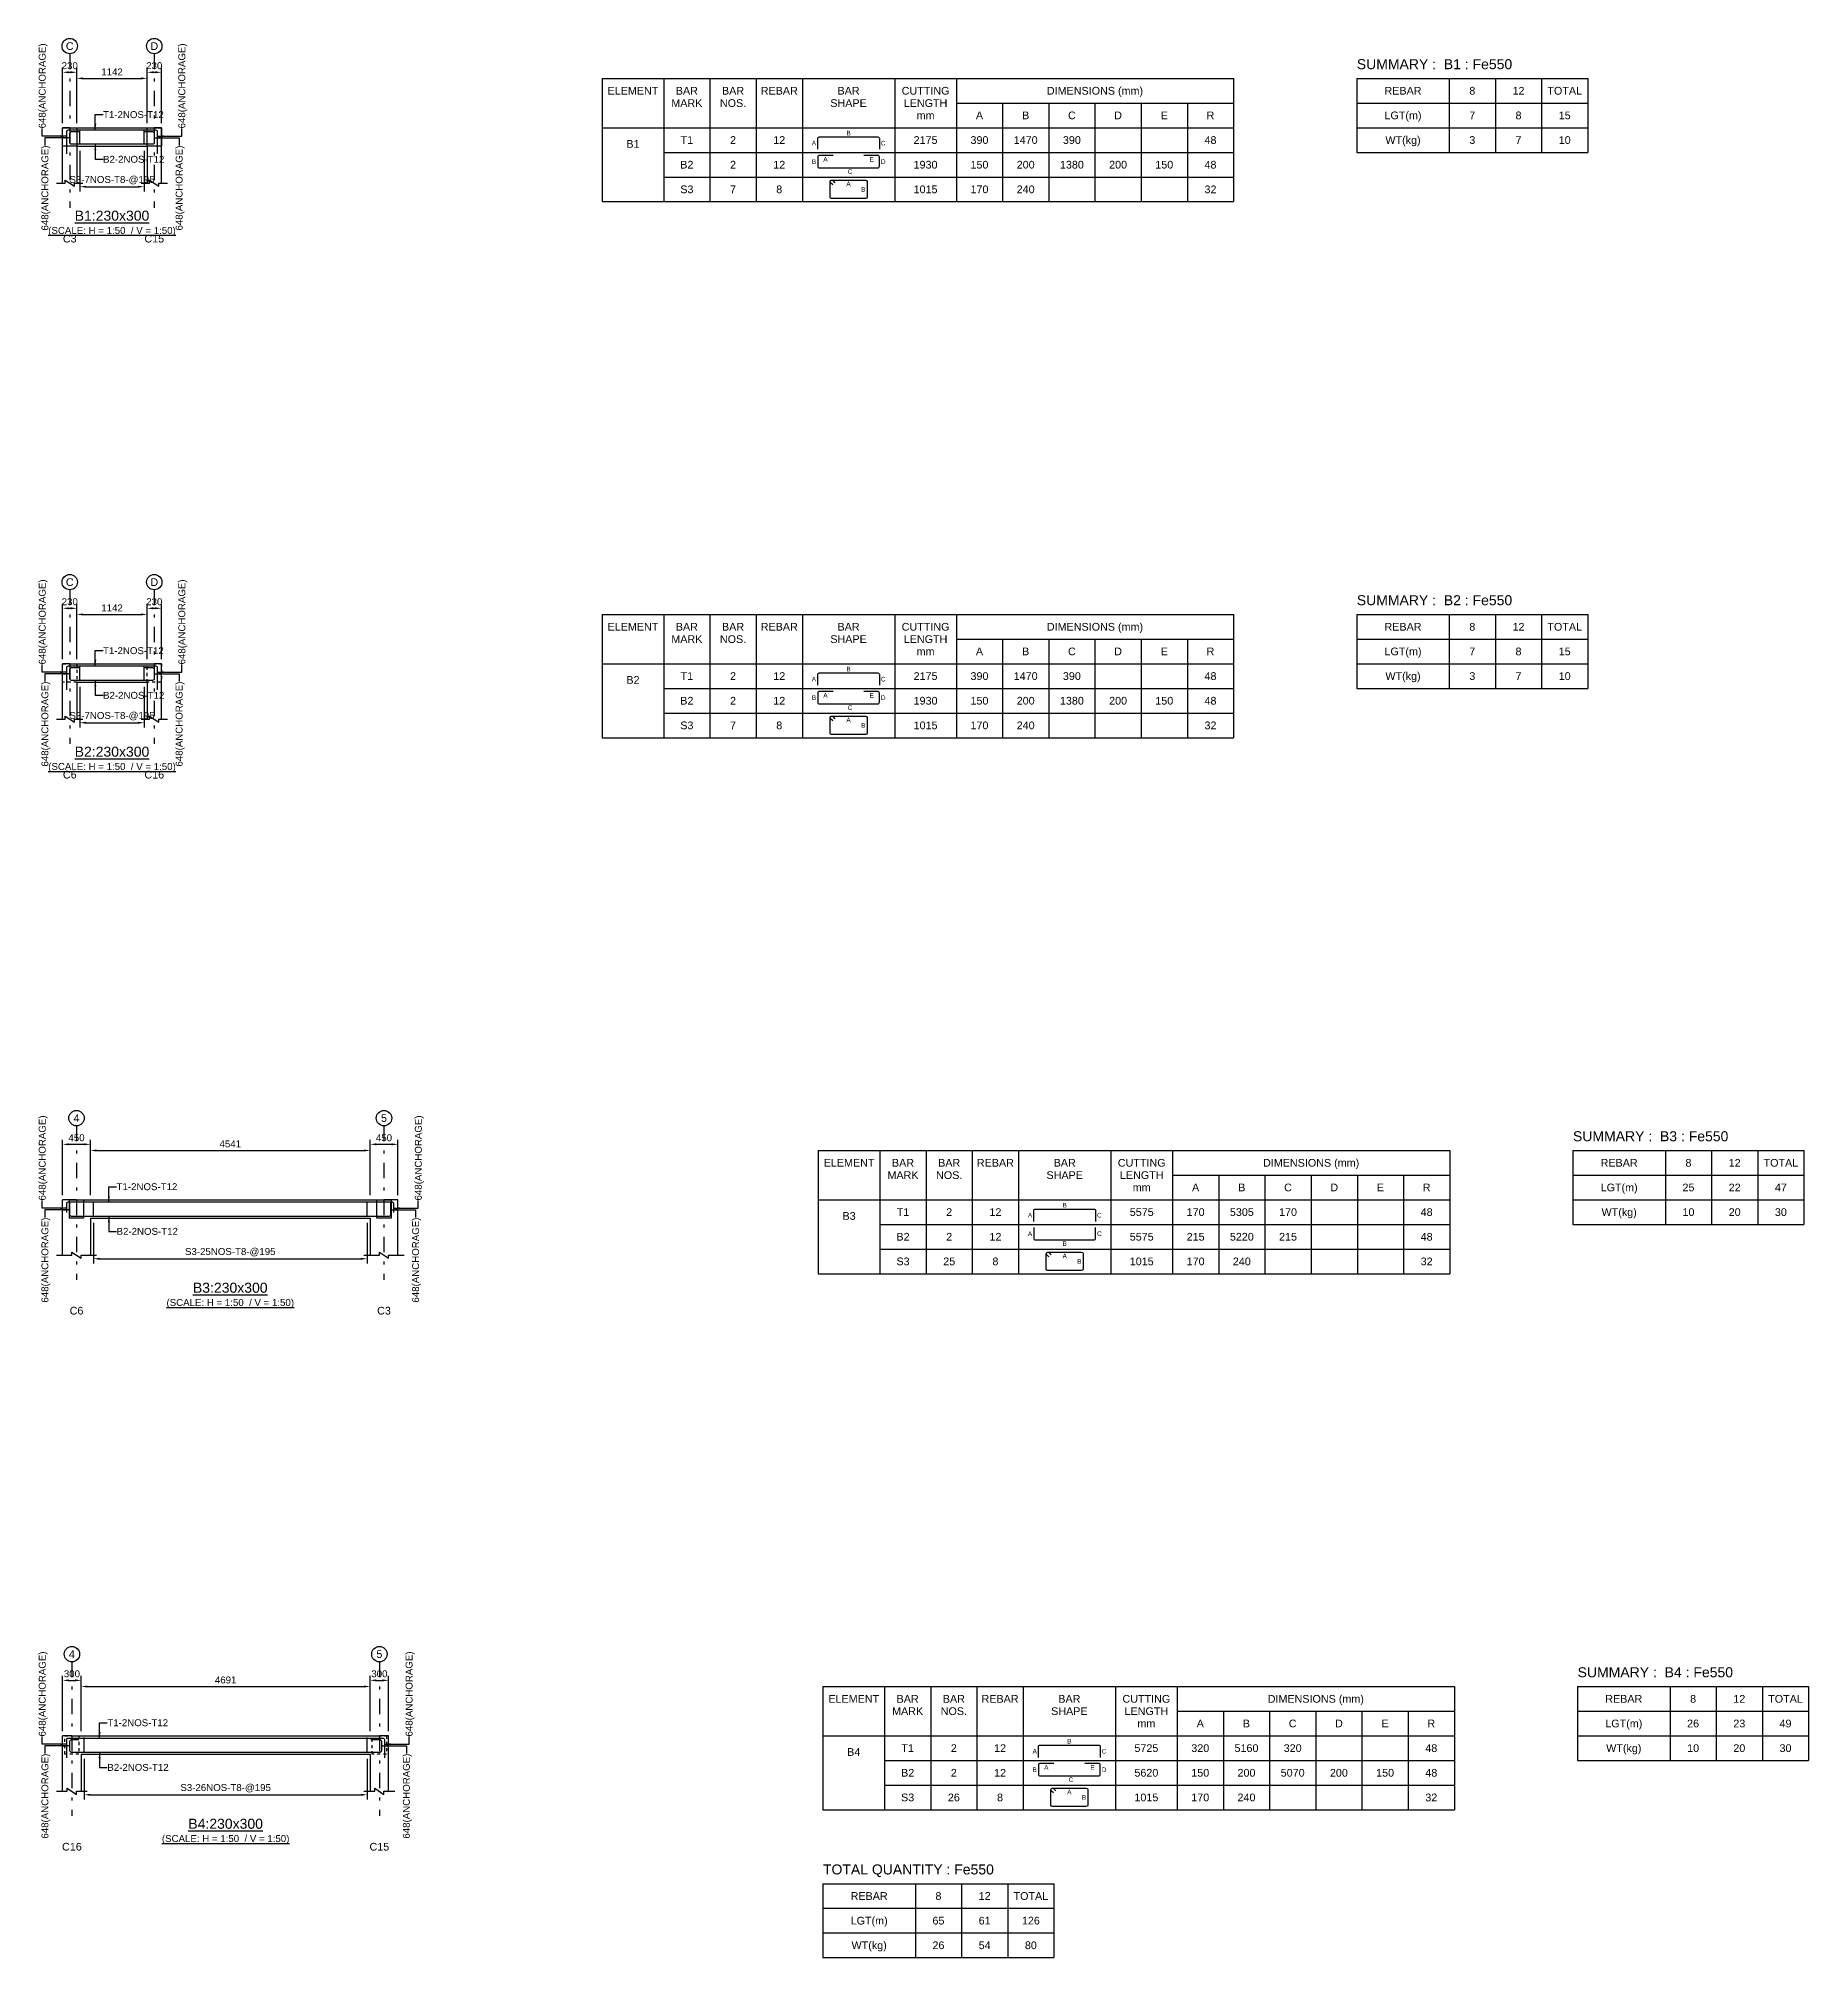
# Model space of a CAD drawing. Header units: inches. Extents: x -788 to 56683, y -60600 to 1700.
import ezdxf
from ezdxf.enums import TextEntityAlignment as Align

# ---------------------------------------------------------------- set-up
doc = ezdxf.new("R2010")
doc.units = ezdxf.units.IN
doc.header["$LTSCALE"] = 1000
doc.header["$MEASUREMENT"] = 0
doc.linetypes.add('SCCenter', pattern=[1.2, 0.5, -0.3, 0.1, -0.3])
doc.linetypes.add('SCHidden', pattern=[0.2, 0.1, -0.1])
for name, color, linetype in [('Concrete Line', 2, 'Continuous'), ('Cut Line', 31, 'Continuous'), ('Dimension', 31, 'Continuous'), ('Grid', 8, 'Continuous'), ('Labels', 4, 'Continuous'), ('Labels_Support', 4, 'Continuous'), ('Link', 225, 'Continuous'), ('Reinforcement', 4, 'Continuous'), ('Schedule Header', 4, 'Continuous'), ('Schedule Line', 60, 'Continuous'), ('Text', 31, 'Continuous')]:
    doc.layers.add(name, color=color, linetype=linetype)
doc.styles.add('SC-SansSerif', font='SansSerif')
doc.styles.get("Standard").update_dxf_attribs({"font": 'txt.shx'})
doc.dimstyles.new('SCBBSDimStyl', dxfattribs={"dimtxt": 225, "dimasz": 200, "dimexe": 150, "dimexo": 150, "dimgap": 100, "dimtad": 1, "dimtoh": 1, "dimdec": 0, "dimzin": 0, "dimdsep": 46, "dimtxsty": 'SC-SansSerif', "dimcen": 0.09, "dimclrd": 8, "dimclre": 8, "dimclrt": 31, "dimadec": 0, "dimazin": 0, "dimtfac": 1, "dimtdec": 0, "dimtix": 1, "dimtofl": 0, "dimtmove": 0, "dimatfit": 3, "dimfxl": 1, "dimtolj": 1, "dimtzin": 0, "dimarcsym": 0})
doc.dimstyles.get("Standard").update_dxf_attribs({"dimtxt": 0.18, "dimasz": 200, "dimexe": 0.18, "dimexo": 0.0625, "dimgap": 0.09, "dimtad": 0, "dimtih": 1, "dimtoh": 1, "dimdec": 4, "dimzin": 0, "dimdsep": 46, "dimtxsty": 'Standard', "dimcen": 0.09, "dimadec": 0, "dimazin": 0, "dimtfac": 1, "dimtdec": 4, "dimtofl": 0, "dimtmove": 0, "dimatfit": 3, "dimfxl": 1, "dimtolj": 1, "dimtzin": 0, "dimarcsym": 0})

# ---------------------------------------------------------------- blocks, each defined once
blk = doc.blocks.new('*D0')
at = {"color": 8, "linetype": 'ByBlock', "lineweight": -2}
for p, q in [((560, -1950), (560, -3265)), ((2644, -1950), (2644, -3265)), ((760, -3115), (2444, -3115))]:
    blk.add_line(p, q, dxfattribs=at)
at = {"color": 8}
for points in [[(560, -3115), (760, -3082), (760, -3148)], [(2644, -3115), (2444, -3148), (2444, -3082)]]:
    blk.add_solid(points, dxfattribs=at)
at = {"layer": 'DEFPOINTS', "color": 31}
for p in [(560, -1800), (2644, -1800), (560, -3115)]:
    blk.add_point(p, dxfattribs=at)
at = {"color": 31, "insert": (1602, -2902), "char_height": 225, "attachment_point": 5, "style": 'SC-SansSerif'}
blk.add_mtext('\\A1;S3-7NOS-T8-@195', dxfattribs=at)
blk = doc.blocks.new('*D1')
at = {"color": 8, "linetype": 'ByBlock', "lineweight": -2}
for p, q in [((460, -1050), (460, 550)), ((660, 400), (2544, 400)), ((2744, -1050), (2744, 550))]:
    blk.add_line(p, q, dxfattribs=at)
at = {"color": 8}
for points in [[(460, 400), (660, 433), (660, 367)], [(2744, 400), (2544, 367), (2544, 433)]]:
    blk.add_solid(points, dxfattribs=at)
at = {"layer": 'DEFPOINTS', "color": 31}
for p in [(460, 400), (460, -1200), (2744, -1200)]:
    blk.add_point(p, dxfattribs=at)
at = {"color": 31, "insert": (1602, 612), "char_height": 225, "attachment_point": 5, "style": 'SC-SansSerif'}
blk.add_mtext('\\A1;1142', dxfattribs=at)
blk = doc.blocks.new('*D2')
at = {"color": 8, "linetype": 'ByBlock', "lineweight": -2}
for p, q in [((0, -1050), (0, 750)), ((460, -1050), (460, 750)), ((200, 600), (260, 600))]:
    blk.add_line(p, q, dxfattribs=at)
at = {"color": 8}
for points in [[(0, 600), (200, 633), (200, 567)], [(460, 600), (260, 567), (260, 633)]]:
    blk.add_solid(points, dxfattribs=at)
at = {"layer": 'DEFPOINTS', "color": 31}
for p in [(0, 600), (0, -1200), (460, -1200)]:
    blk.add_point(p, dxfattribs=at)
at = {"color": 31, "insert": (230, 812), "char_height": 225, "attachment_point": 5, "style": 'SC-SansSerif'}
blk.add_mtext('\\A1;230', dxfattribs=at)
blk = doc.blocks.new('*D3')
at = {"color": 8, "linetype": 'ByBlock', "lineweight": -2}
for p, q in [((2744, -1050), (2744, 750)), ((3204, -1050), (3204, 750)), ((2944, 600), (3004, 600))]:
    blk.add_line(p, q, dxfattribs=at)
at = {"color": 8}
for points in [[(2744, 600), (2944, 633), (2944, 567)], [(3204, 600), (3004, 567), (3004, 633)]]:
    blk.add_solid(points, dxfattribs=at)
at = {"layer": 'DEFPOINTS', "color": 31}
for p in [(2744, 600), (2744, -1200), (3204, -1200)]:
    blk.add_point(p, dxfattribs=at)
at = {"color": 31, "insert": (2974, 812), "char_height": 225, "attachment_point": 5, "style": 'SC-SansSerif'}
blk.add_mtext('\\A1;230', dxfattribs=at)
blk = doc.blocks.new('*D4')
at = {"color": 8, "linetype": 'ByBlock', "lineweight": -2}
for p, q in [((560, -19350), (560, -20665)), ((2644, -19350), (2644, -20665)), ((760, -20515), (2444, -20515))]:
    blk.add_line(p, q, dxfattribs=at)
at = {"color": 8}
for points in [[(560, -20515), (760, -20482), (760, -20548)], [(2644, -20515), (2444, -20548), (2444, -20482)]]:
    blk.add_solid(points, dxfattribs=at)
at = {"layer": 'DEFPOINTS', "color": 31}
for p in [(560, -19200), (2644, -19200), (560, -20515)]:
    blk.add_point(p, dxfattribs=at)
at = {"color": 31, "insert": (1602, -20302), "char_height": 225, "attachment_point": 5, "style": 'SC-SansSerif'}
blk.add_mtext('\\A1;S3-7NOS-T8-@195', dxfattribs=at)
blk = doc.blocks.new('*D5')
at = {"color": 8, "linetype": 'ByBlock', "lineweight": -2}
for p, q in [((460, -18450), (460, -16850)), ((660, -17000), (2544, -17000)), ((2744, -18450), (2744, -16850))]:
    blk.add_line(p, q, dxfattribs=at)
at = {"color": 8}
for points in [[(460, -17000), (660, -16967), (660, -17033)], [(2744, -17000), (2544, -17033), (2544, -16967)]]:
    blk.add_solid(points, dxfattribs=at)
at = {"layer": 'DEFPOINTS', "color": 31}
for p in [(460, -17000), (460, -18600), (2744, -18600)]:
    blk.add_point(p, dxfattribs=at)
at = {"color": 31, "insert": (1602, -16788), "char_height": 225, "attachment_point": 5, "style": 'SC-SansSerif'}
blk.add_mtext('\\A1;1142', dxfattribs=at)
blk = doc.blocks.new('*D6')
at = {"color": 8, "linetype": 'ByBlock', "lineweight": -2}
for p, q in [((0, -18450), (0, -16650)), ((200, -16800), (260, -16800)), ((460, -18450), (460, -16650))]:
    blk.add_line(p, q, dxfattribs=at)
at = {"color": 8}
for points in [[(0, -16800), (200, -16767), (200, -16833)], [(460, -16800), (260, -16833), (260, -16767)]]:
    blk.add_solid(points, dxfattribs=at)
at = {"layer": 'DEFPOINTS', "color": 31}
for p in [(0, -16800), (0, -18600), (460, -18600)]:
    blk.add_point(p, dxfattribs=at)
at = {"color": 31, "insert": (230, -16588), "char_height": 225, "attachment_point": 5, "style": 'SC-SansSerif'}
blk.add_mtext('\\A1;230', dxfattribs=at)
blk = doc.blocks.new('*D7')
at = {"color": 8, "linetype": 'ByBlock', "lineweight": -2}
for p, q in [((2744, -18450), (2744, -16650)), ((2944, -16800), (3004, -16800)), ((3204, -18450), (3204, -16650))]:
    blk.add_line(p, q, dxfattribs=at)
at = {"color": 8}
for points in [[(2744, -16800), (2944, -16767), (2944, -16833)], [(3204, -16800), (3004, -16833), (3004, -16767)]]:
    blk.add_solid(points, dxfattribs=at)
at = {"layer": 'DEFPOINTS', "color": 31}
for p in [(2744, -16800), (2744, -18600), (3204, -18600)]:
    blk.add_point(p, dxfattribs=at)
at = {"color": 31, "insert": (2974, -16588), "char_height": 225, "attachment_point": 5, "style": 'SC-SansSerif'}
blk.add_mtext('\\A1;230', dxfattribs=at)
blk = doc.blocks.new('*D8')
at = {"color": 8, "linetype": 'ByBlock', "lineweight": -2}
for p, q in [((1000, -36750), (1000, -38065)), ((9882, -36750), (9882, -38065)), ((1200, -37915), (9682, -37915))]:
    blk.add_line(p, q, dxfattribs=at)
at = {"color": 8}
for points in [[(1000, -37915), (1200, -37882), (1200, -37948)], [(9882, -37915), (9682, -37948), (9682, -37882)]]:
    blk.add_solid(points, dxfattribs=at)
at = {"layer": 'DEFPOINTS', "color": 31}
for p in [(1000, -36600), (9882, -36600), (1000, -37915)]:
    blk.add_point(p, dxfattribs=at)
at = {"color": 31, "insert": (5441, -37702), "char_height": 225, "attachment_point": 5, "style": 'SC-SansSerif'}
blk.add_mtext('\\A1;S3-25NOS-T8-@195', dxfattribs=at)
blk = doc.blocks.new('*D9')
at = {"color": 8, "linetype": 'ByBlock', "lineweight": -2}
for p, q in [((900, -35850), (900, -34250)), ((9982, -35850), (9982, -34250)), ((1100, -34400), (9782, -34400))]:
    blk.add_line(p, q, dxfattribs=at)
at = {"color": 8}
for points in [[(900, -34400), (1100, -34367), (1100, -34433)], [(9982, -34400), (9782, -34433), (9782, -34367)]]:
    blk.add_solid(points, dxfattribs=at)
at = {"layer": 'DEFPOINTS', "color": 31}
for p in [(900, -34400), (900, -36000), (9982, -36000)]:
    blk.add_point(p, dxfattribs=at)
at = {"color": 31, "insert": (5441, -34188), "char_height": 225, "attachment_point": 5, "style": 'SC-SansSerif'}
blk.add_mtext('\\A1;4541', dxfattribs=at)
blk = doc.blocks.new('*D10')
at = {"color": 8, "linetype": 'ByBlock', "lineweight": -2}
for p, q in [((0, -35850), (0, -34050)), ((200, -34200), (700, -34200)), ((900, -35850), (900, -34050))]:
    blk.add_line(p, q, dxfattribs=at)
at = {"color": 8}
for points in [[(0, -34200), (200, -34167), (200, -34233)], [(900, -34200), (700, -34233), (700, -34167)]]:
    blk.add_solid(points, dxfattribs=at)
at = {"layer": 'DEFPOINTS', "color": 31}
for p in [(0, -34200), (0, -36000), (900, -36000)]:
    blk.add_point(p, dxfattribs=at)
at = {"color": 31, "insert": (450, -33988), "char_height": 225, "attachment_point": 5, "style": 'SC-SansSerif'}
blk.add_mtext('\\A1;450', dxfattribs=at)
blk = doc.blocks.new('*D11')
at = {"color": 8, "linetype": 'ByBlock', "lineweight": -2}
for p, q in [((9982, -35850), (9982, -34050)), ((10182, -34200), (10682, -34200)), ((10882, -35850), (10882, -34050))]:
    blk.add_line(p, q, dxfattribs=at)
at = {"color": 8}
for points in [[(9982, -34200), (10182, -34167), (10182, -34233)], [(10882, -34200), (10682, -34233), (10682, -34167)]]:
    blk.add_solid(points, dxfattribs=at)
at = {"layer": 'DEFPOINTS', "color": 31}
for p in [(9982, -34200), (9982, -36000), (10882, -36000)]:
    blk.add_point(p, dxfattribs=at)
at = {"color": 31, "insert": (10432, -33988), "char_height": 225, "attachment_point": 5, "style": 'SC-SansSerif'}
blk.add_mtext('\\A1;450', dxfattribs=at)
blk = doc.blocks.new('*D12')
at = {"color": 8, "linetype": 'ByBlock', "lineweight": -2}
for p, q in [((700, -54150), (700, -55465)), ((9882, -54150), (9882, -55465)), ((900, -55315), (9682, -55315))]:
    blk.add_line(p, q, dxfattribs=at)
at = {"color": 8}
for points in [[(700, -55315), (900, -55282), (900, -55348)], [(9882, -55315), (9682, -55348), (9682, -55282)]]:
    blk.add_solid(points, dxfattribs=at)
at = {"layer": 'DEFPOINTS', "color": 31}
for p in [(700, -54000), (9882, -54000), (700, -55315)]:
    blk.add_point(p, dxfattribs=at)
at = {"color": 31, "insert": (5291, -55102), "char_height": 225, "attachment_point": 5, "style": 'SC-SansSerif'}
blk.add_mtext('\\A1;S3-26NOS-T8-@195', dxfattribs=at)
blk = doc.blocks.new('*D13')
at = {"color": 8, "linetype": 'ByBlock', "lineweight": -2}
for p, q in [((600, -53250), (600, -51650)), ((9982, -53250), (9982, -51650)), ((800, -51800), (9782, -51800))]:
    blk.add_line(p, q, dxfattribs=at)
at = {"color": 8}
for points in [[(600, -51800), (800, -51767), (800, -51833)], [(9982, -51800), (9782, -51833), (9782, -51767)]]:
    blk.add_solid(points, dxfattribs=at)
at = {"layer": 'DEFPOINTS', "color": 31}
for p in [(600, -51800), (600, -53400), (9982, -53400)]:
    blk.add_point(p, dxfattribs=at)
at = {"color": 31, "insert": (5291, -51588), "char_height": 225, "attachment_point": 5, "style": 'SC-SansSerif'}
blk.add_mtext('\\A1;4691', dxfattribs=at)
blk = doc.blocks.new('*D14')
at = {"color": 8, "linetype": 'ByBlock', "lineweight": -2}
for p, q in [((0, -53250), (0, -51450)), ((200, -51600), (400, -51600)), ((600, -53250), (600, -51450))]:
    blk.add_line(p, q, dxfattribs=at)
at = {"color": 8}
for points in [[(0, -51600), (200, -51567), (200, -51633)], [(600, -51600), (400, -51633), (400, -51567)]]:
    blk.add_solid(points, dxfattribs=at)
at = {"layer": 'DEFPOINTS', "color": 31}
for p in [(0, -51600), (0, -53400), (600, -53400)]:
    blk.add_point(p, dxfattribs=at)
at = {"color": 31, "insert": (300, -51388), "char_height": 225, "attachment_point": 5, "style": 'SC-SansSerif'}
blk.add_mtext('\\A1;300', dxfattribs=at)
blk = doc.blocks.new('*D15')
at = {"color": 8, "linetype": 'ByBlock', "lineweight": -2}
for p, q in [((9982, -53250), (9982, -51450)), ((10182, -51600), (10382, -51600)), ((10582, -53250), (10582, -51450))]:
    blk.add_line(p, q, dxfattribs=at)
at = {"color": 8}
for points in [[(9982, -51600), (10182, -51567), (10182, -51633)], [(10582, -51600), (10382, -51633), (10382, -51567)]]:
    blk.add_solid(points, dxfattribs=at)
at = {"layer": 'DEFPOINTS', "color": 31}
for p in [(9982, -51600), (9982, -53400), (10582, -53400)]:
    blk.add_point(p, dxfattribs=at)
at = {"color": 31, "insert": (10282, -51388), "char_height": 225, "attachment_point": 5, "style": 'SC-SansSerif'}
blk.add_mtext('\\A1;300', dxfattribs=at)

msp = doc.modelspace()

# ---------------------------------------------------------------- linework, layer by layer
at = {"layer": 'Concrete Line'}
for p, q in [((0, -3000), (0, -1200)), ((230, -1200), (0, -1200)), ((3204, -1200), (2974, -1200)), ((3204, -3000), (3204, -1200)), ((460, -1800), (460, -3000)), ((2744, -1800), (2744, -3000)), ((0, -20400), (0, -18600)), ((230, -18600), (0, -18600)), ((3204, -18600), (2974, -18600)), ((3204, -20400), (3204, -18600)), ((460, -19200), (460, -20400)), ((2744, -19200), (2744, -20400)), ((0, -37800), (0, -36000)), ((450, -36000), (0, -36000)), ((10882, -36000), (10432, -36000)), ((10882, -37800), (10882, -36000)), ((900, -36600), (900, -37800)), ((9982, -36600), (9982, -37800)), ((0, -55200), (0, -53400)), ((300, -53400), (0, -53400)), ((10582, -53400), (10282, -53400)), ((10582, -55200), (10582, -53400)), ((600, -54000), (600, -55200)), ((9982, -54000), (9982, -55200))]:
    msp.add_line(p, q, dxfattribs=at)
for points in [[(0, -1200), (460, -1200), (460, -1200), (460, -1800), (460, -1800), (0, -1800), (0, -1800), (0, -1200)], [(2744, -1200), (3204, -1200), (3204, -1200), (3204, -1800), (3204, -1800), (2744, -1800), (2744, -1800), (2744, -1200)], [(220, -36000), (680, -36000), (680, -36000), (680, -36600), (680, -36600), (220, -36600), (220, -36600), (220, -36000)], [(10202, -36000), (10662, -36000), (10662, -36000), (10662, -36600), (10662, -36600), (10202, -36600), (10202, -36600), (10202, -36000)]]:
    msp.add_lwpolyline(points, close=True, dxfattribs=at)
for points in [[(230, -1200), (2974, -1200)], [(460, -1800), (2744, -1800)], [(230, -18600), (2974, -18600)], [(460, -19200), (2744, -19200)], [(450, -36000), (10432, -36000)], [(900, -36600), (9982, -36600)], [(300, -53400), (10282, -53400)], [(600, -54000), (9982, -54000)]]:
    msp.add_lwpolyline(points, dxfattribs=at)
at = {"layer": 'Concrete Line', "linetype": 'SCHidden'}
for points in [[(0, -18600), (460, -18600), (460, -18600), (460, -19200), (460, -19200), (0, -19200), (0, -19200), (0, -18600)], [(2744, -18600), (3204, -18600), (3204, -18600), (3204, -19200), (3204, -19200), (2744, -19200), (2744, -19200), (2744, -18600)], [(70, -53400), (530, -53400), (530, -53400), (530, -54000), (530, -54000), (70, -54000), (70, -54000), (70, -53400)], [(10052, -53400), (10512, -53400), (10512, -53400), (10512, -54000), (10512, -54000), (10052, -54000), (10052, -54000), (10052, -53400)]]:
    msp.add_lwpolyline(points, close=True, dxfattribs=at)
at = {"layer": 'Cut Line'}
for points in [[(-200, -3000), (80, -3000), (80, -2900), (380, -3100), (380, -3000), (660, -3000)], [(2544, -3000), (2824, -3000), (2824, -2900), (3124, -3100), (3124, -3000), (3404, -3000)], [(-200, -20400), (80, -20400), (80, -20300), (380, -20500), (380, -20400), (660, -20400)], [(2544, -20400), (2824, -20400), (2824, -20300), (3124, -20500), (3124, -20400), (3404, -20400)], [(-200, -37800), (300, -37800), (300, -37700), (600, -37900), (600, -37800), (1100, -37800)], [(9782, -37800), (10282, -37800), (10282, -37700), (10582, -37900), (10582, -37800), (11082, -37800)], [(-200, -55200), (150, -55200), (150, -55100), (450, -55300), (450, -55200), (800, -55200)], [(9782, -55200), (10132, -55200), (10132, -55100), (10432, -55300), (10432, -55200), (10782, -55200)]]:
    msp.add_lwpolyline(points, dxfattribs=at)
at = {"layer": 'Grid', "linetype": 'SCCenter'}
for p, q in [((230, 1200), (230, -3800)), ((2974, 1200), (2974, -3800)), ((230, -16200), (230, -21200)), ((2974, -16200), (2974, -21200)), ((450, -33600), (450, -38600)), ((10432, -33600), (10432, -38600)), ((300, -51000), (300, -56000)), ((10282, -51000), (10282, -56000))]:
    msp.add_line(p, q, dxfattribs=at)
at = {"layer": 'Grid'}
for centre in [(230, 1450), (2974, 1450), (230, -15950), (2974, -15950), (450, -33350), (10432, -33350), (300, -50750), (10282, -50750)]:
    msp.add_circle(centre, 250, dxfattribs=at)
at = {"layer": 'Link'}
for p, q in [((560, -1740), (560, -1260)), ((2644, -1740), (2644, -1260)), ((560, -19140), (560, -18660)), ((2644, -19140), (2644, -18660)), ((1000, -36540), (1000, -36060)), ((9882, -36540), (9882, -36060)), ((700, -53940), (700, -53460)), ((9882, -53940), (9882, -53460))]:
    msp.add_line(p, q, dxfattribs=at)
at = {"layer": 'Reinforcement'}
for points in [[(136, -2052), (136, -1322, -0.4142136), (186, -1272), (3018, -1272, -0.4142136), (3068, -1322), (3068, -2052)], [(524, -1336), (274, -1336, 0.4142136), (224, -1386), (224, -1678, 0.4142136), (274, -1728), (2930, -1728, 0.4142136), (2980, -1678), (2980, -1386, 0.4142136), (2930, -1336), (2630, -1336)], [(24514, -1900), (24514, -1550, -0.5), (24564, -1500), (26464, -1500, -0.5), (26514, -1550), (26514, -1900)], [(25014, -2100), (24564, -2100, 0.5), (24514, -2150), (24514, -2450, 0.5), (24564, -2500), (26464, -2500, 0.5), (26514, -2450), (26514, -2150, 0.5), (26464, -2100), (26014, -2100)], [(24999.4, -3056.1), (24928.6, -2985.4, -0.1989124), (24914, -2950, -0.4142046), (24964, -2900, -0.1989044), (24999.4, -2914.6), (25070.1, -2985.4)], [(136, -19452), (136, -18722, -0.4142136), (186, -18672), (3018, -18672, -0.4142136), (3068, -18722), (3068, -19452)], [(524, -18736), (274, -18736, 0.4142136), (224, -18786), (224, -19078, 0.4142136), (274, -19128), (2930, -19128, 0.4142136), (2980, -19078), (2980, -18786, 0.4142136), (2930, -18736), (2630, -18736)], [(24514, -19300), (24514, -18950, -0.5), (24564, -18900), (26464, -18900, -0.5), (26514, -18950), (26514, -19300)], [(25014, -19500), (24564, -19500, 0.5), (24514, -19550), (24514, -19850, 0.5), (24564, -19900), (26464, -19900, 0.5), (26514, -19850), (26514, -19550, 0.5), (26464, -19500), (26014, -19500)], [(24999.4, -20456.1), (24928.6, -20385.4, -0.1989124), (24914, -20350, -0.4142046), (24964, -20300, -0.1989044), (24999.4, -20314.6), (25070.1, -20385.4)], [(136, -36412), (136, -36122, -0.4142136), (186, -36072), (10695.5, -36072, -0.4142133), (10745.5, -36122), (10745.5, -36412)], [(224, -36100), (224, -36478, 0.4142136), (274, -36528), (10607.5, -36528, 0.4142133), (10657.5, -36478), (10657.5, -36100)], [(31531.5, -36700), (31531.5, -36350, -0.5), (31581.5, -36300), (33481.5, -36300, -0.5), (33531.5, -36350), (33531.5, -36700)], [(31531.5, -36900), (31531.5, -37250, 0.5), (31581.5, -37300), (33481.5, -37300, 0.5), (33531.5, -37250), (33531.5, -36900)], [(32016.9, -37856.1), (31946.1, -37785.4, -0.1989124), (31931.5, -37750, -0.4142046), (31981.5, -37700, -0.1989044), (32016.9, -37714.6), (32087.6, -37785.4)], [(136, -54112), (136, -53522, -0.4142136), (186, -53472), (10396.5, -53472, -0.4142136), (10446.5, -53522), (10446.5, -54112)], [(524, -53536), (274, -53536, 0.4142136), (224, -53586), (224, -53878, 0.4142136), (274, -53928), (10308.5, -53928, 0.4142136), (10358.5, -53878), (10358.5, -53586, 0.4142136), (10308.5, -53536), (10008.5, -53536)], [(31682.5, -54100), (31682.5, -53750, -0.5), (31732.5, -53700), (33632.5, -53700, -0.5), (33682.5, -53750), (33682.5, -54100)], [(32182.5, -54300), (31732.5, -54300, 0.5), (31682.5, -54350), (31682.5, -54650, 0.5), (31732.5, -54700), (33632.5, -54700, 0.5), (33682.5, -54650), (33682.5, -54350, 0.5), (33632.5, -54300), (33182.5, -54300)], [(32167.9, -55256.1), (32097.1, -55185.4, -0.1989124), (32082.5, -55150, -0.4142046), (32132.5, -55100, -0.1989044), (32167.9, -55114.6), (32238.6, -55185.4)]]:
    msp.add_lwpolyline(points, format="xyb", dxfattribs=at)
for points in [[(24914, -2950, -0.4142046), (24964, -2900), (26064, -2900, -0.4142046), (26114, -2950), (26114, -3450, -0.4142046), (26064, -3500), (24964, -3500, -0.4142046), (24914, -3450)], [(24914, -20350, -0.4142046), (24964, -20300), (26064, -20300, -0.4142046), (26114, -20350), (26114, -20850, -0.4142046), (26064, -20900), (24964, -20900, -0.4142046), (24914, -20850)], [(31931.5, -37750, -0.4142046), (31981.5, -37700), (33081.5, -37700, -0.4142046), (33131.5, -37750), (33131.5, -38250, -0.4142046), (33081.5, -38300), (31981.5, -38300, -0.4142046), (31931.5, -38250)], [(32082.5, -55150, -0.4142046), (32132.5, -55100), (33232.5, -55100, -0.4142046), (33282.5, -55150), (33282.5, -55650, -0.4142046), (33232.5, -55700), (32132.5, -55700, -0.4142046), (32082.5, -55650)]]:
    msp.add_lwpolyline(points, format="xyb", close=True, dxfattribs=at)
at = {"layer": 'Schedule Line'}
for p, q in [((17514, 400), (38014, 400)), ((17514, 400), (17514, -3600)), ((19514, 400), (19514, -3600)), ((21014, 400), (21014, -3600)), ((22514, 400), (22514, -3600)), ((24014, 400), (24014, -3600)), ((27014, 400), (27014, -3600)), ((29014, 400), (29014, -3600)), ((38014, 400), (38014, -3600)), ((42014, 400), (49514, 400)), ((42014, 400), (42014, -2000)), ((45014, 400), (45014, -2000)), ((46514, 400), (46514, -2000)), ((48014, 400), (48014, -2000)), ((49514, 400), (49514, -2000)), ((29014, -400), (38014, -400)), ((30514, -400), (30514, -3600)), ((32014, -400), (32014, -3600)), ((33514, -400), (33514, -3600)), ((35014, -400), (35014, -3600)), ((36514, -400), (36514, -3600)), ((42014, -400), (49514, -400)), ((17514, -1200), (38014, -1200)), ((42014, -1200), (49514, -1200)), ((19514, -2000), (38014, -2000)), ((42014, -2000), (49514, -2000)), ((19514, -2800), (38014, -2800)), ((17514, -3600), (38014, -3600)), ((19514, -3600), (38014, -3600)), ((17514, -17000), (38014, -17000)), ((17514, -17000), (17514, -21000)), ((19514, -17000), (19514, -21000)), ((21014, -17000), (21014, -21000)), ((22514, -17000), (22514, -21000)), ((24014, -17000), (24014, -21000)), ((27014, -17000), (27014, -21000)), ((29014, -17000), (29014, -21000)), ((38014, -17000), (38014, -21000)), ((42014, -17000), (49514, -17000)), ((42014, -17000), (42014, -19400)), ((45014, -17000), (45014, -19400)), ((46514, -17000), (46514, -19400)), ((48014, -17000), (48014, -19400)), ((49514, -17000), (49514, -19400)), ((29014, -17800), (38014, -17800)), ((30514, -17800), (30514, -21000)), ((32014, -17800), (32014, -21000)), ((33514, -17800), (33514, -21000)), ((35014, -17800), (35014, -21000)), ((36514, -17800), (36514, -21000)), ((42014, -17800), (49514, -17800)), ((17514, -18600), (38014, -18600)), ((42014, -18600), (49514, -18600)), ((19514, -19400), (38014, -19400)), ((42014, -19400), (49514, -19400)), ((19514, -20200), (38014, -20200)), ((17514, -21000), (38014, -21000)), ((19514, -21000), (38014, -21000)), ((24531.5, -34400), (45031.5, -34400)), ((24531.5, -34400), (24531.5, -38400)), ((26531.5, -34400), (26531.5, -38400)), ((28031.5, -34400), (28031.5, -38400)), ((29531.5, -34400), (29531.5, -38400)), ((31031.5, -34400), (31031.5, -38400)), ((34031.5, -34400), (34031.5, -38400)), ((36031.5, -34400), (36031.5, -38400)), ((45031.5, -34400), (45031.5, -38400)), ((49031.5, -34400), (56531.5, -34400)), ((49031.5, -34400), (49031.5, -36800)), ((52031.5, -34400), (52031.5, -36800)), ((53531.5, -34400), (53531.5, -36800)), ((55031.5, -34400), (55031.5, -36800)), ((56531.5, -34400), (56531.5, -36800)), ((36031.5, -35200), (45031.5, -35200)), ((37531.5, -35200), (37531.5, -38400)), ((39031.5, -35200), (39031.5, -38400)), ((40531.5, -35200), (40531.5, -38400)), ((42031.5, -35200), (42031.5, -38400)), ((43531.5, -35200), (43531.5, -38400)), ((49031.5, -35200), (56531.5, -35200)), ((24531.5, -36000), (45031.5, -36000)), ((49031.5, -36000), (56531.5, -36000)), ((26531.5, -36800), (45031.5, -36800)), ((49031.5, -36800), (56531.5, -36800)), ((26531.5, -37600), (45031.5, -37600)), ((24531.5, -38400), (45031.5, -38400)), ((26531.5, -38400), (45031.5, -38400)), ((24682.5, -51800), (45182.5, -51800)), ((24682.5, -51800), (24682.5, -55800)), ((26682.5, -51800), (26682.5, -55800)), ((28182.5, -51800), (28182.5, -55800)), ((29682.5, -51800), (29682.5, -55800)), ((31182.5, -51800), (31182.5, -55800)), ((34182.5, -51800), (34182.5, -55800)), ((36182.5, -51800), (36182.5, -55800)), ((45182.5, -51800), (45182.5, -55800)), ((49182.5, -51800), (56682.5, -51800)), ((49182.5, -51800), (49182.5, -54200)), ((52182.5, -51800), (52182.5, -54200)), ((53682.5, -51800), (53682.5, -54200)), ((55182.5, -51800), (55182.5, -54200)), ((56682.5, -51800), (56682.5, -54200)), ((36182.5, -52600), (45182.5, -52600)), ((37682.5, -52600), (37682.5, -55800)), ((39182.5, -52600), (39182.5, -55800)), ((40682.5, -52600), (40682.5, -55800)), ((42182.5, -52600), (42182.5, -55800)), ((43682.5, -52600), (43682.5, -55800)), ((49182.5, -52600), (56682.5, -52600)), ((24682.5, -53400), (45182.5, -53400)), ((49182.5, -53400), (56682.5, -53400)), ((26682.5, -54200), (45182.5, -54200)), ((49182.5, -54200), (56682.5, -54200)), ((26682.5, -55000), (45182.5, -55000)), ((24682.5, -55800), (45182.5, -55800)), ((26682.5, -55800), (45182.5, -55800)), ((24682.5, -58200), (32182.5, -58200)), ((24682.5, -58200), (24682.5, -60600)), ((27682.5, -58200), (27682.5, -60600)), ((29182.5, -58200), (29182.5, -60600)), ((30682.5, -58200), (30682.5, -60600)), ((32182.5, -58200), (32182.5, -60600)), ((24682.5, -59000), (32182.5, -59000)), ((24682.5, -59800), (32182.5, -59800)), ((24682.5, -60600), (32182.5, -60600))]:
    msp.add_line(p, q, dxfattribs=at)

# ---------------------------------------------------------------- texts
at = {"layer": 'Dimension', "style": 'SC-SansSerif'}
for s, p in [('A', (24389, -1700)), ('B', (25514, -1375)), ('C', (26639, -1700)), ('B', (24389, -2300)), ('A', (24764, -2225)), ('E', (26264, -2225)), ('D', (26639, -2300)), ('A', (25514, -3025)), ('C', (25564, -2625)), ('B', (25989, -3200)), ('A', (24389, -19100)), ('B', (25514, -18775)), ('C', (26639, -19100)), ('B', (24389, -19700)), ('A', (24764, -19625)), ('E', (26264, -19625)), ('D', (26639, -19700)), ('A', (25514, -20425)), ('C', (25564, -20025)), ('B', (25989, -20600)), ('B', (32531.5, -36175)), ('A', (31406.5, -36500)), ('C', (33656.5, -36500)), ('A', (31406.5, -37100)), ('B', (32531.5, -37425)), ('C', (33656.5, -37100)), ('A', (32531.5, -37825)), ('B', (33006.5, -38000)), ('B', (32682.5, -53575)), ('A', (31557.5, -53900)), ('C', (33807.5, -53900)), ('B', (31557.5, -54500)), ('A', (31932.5, -54425)), ('C', (32732.5, -54825)), ('E', (33432.5, -54425)), ('D', (33807.5, -54500)), ('A', (32682.5, -55225)), ('B', (33157.5, -55400))]:
    msp.add_text(s, height=150, dxfattribs=at).set_placement(p, align=Align.MIDDLE_CENTER)
at = {"layer": 'Grid', "style": 'SC-SansSerif'}
for s, p in [('C', (230, 1450)), ('D', (2974, 1450)), ('C', (230, -15950)), ('D', (2974, -15950)), ('4', (450, -33350)), ('5', (10432, -33350)), ('4', (300, -50750)), ('5', (10282, -50750))]:
    msp.add_text(s, height=250, dxfattribs=at).set_placement(p, align=Align.MIDDLE)
at = {"layer": 'Labels', "style": 'SC-SansSerif'}
for s, p in [('%%uB1:230x300', (1602, -4315)), ('%%uB2:230x300', (1602, -21715)), ('%%uB3:230x300', (5441, -39115)), ('%%uB4:230x300', (5291, -56515))]:
    msp.add_text(s, height=325, dxfattribs=at).set_placement(p, align=Align.BOTTOM_CENTER)
at = {"layer": 'Labels_Support', "style": 'SC-SansSerif'}
for s, p in [('C3', (230, -5000)), ('C15', (2974, -5000)), ('C6', (230, -22400)), ('C16', (2974, -22400)), ('C6', (450, -39800)), ('C3', (10432, -39800)), ('C16', (300, -57200)), ('C15', (10282, -57200))]:
    msp.add_text(s, height=250, dxfattribs=at).set_placement(p, align=Align.BOTTOM_CENTER)
at = {"layer": 'Schedule Header', "style": 'SC-SansSerif'}
for s, p in [('SUMMARY :  B1 : Fe550', (42014, 700)), ('SUMMARY :  B2 : Fe550', (42014, -16700)), ('SUMMARY :  B3 : Fe550', (49031.5, -34100)), ('SUMMARY :  B4 : Fe550', (49182.5, -51500)), ('TOTAL QUANTITY : Fe550', (24682.5, -57900))]:
    msp.add_text(s, height=325, dxfattribs=at).set_placement(p)
for s, p in [('ELEMENT', (18514, 0)), ('BAR', (20264, 0)), ('BAR', (21764, 0)), ('REBAR', (23264, 0)), ('BAR', (25514, 0)), ('CUTTING', (28014, 0)), ('DIMENSIONS (mm)', (33514, 0)), ('REBAR', (43514, 0)), ('8', (45764, 0)), ('12', (47264, 0)), ('TOTAL', (48764, 0)), ('MARK', (20264, -400)), ('NOS.', (21764, -400)), ('SHAPE', (25514, -400)), ('LENGTH', (28014, -400)), ('mm', (28014, -800)), ('A', (29764, -800)), ('B', (31264, -800)), ('C', (32764, -800)), ('D', (34264, -800)), ('E', (35764, -800)), ('R', (37264, -800)), ('LGT(m)', (43514, -800)), ('WT(kg)', (43514, -1600)), ('ELEMENT', (18514, -17400)), ('BAR', (20264, -17400)), ('BAR', (21764, -17400)), ('REBAR', (23264, -17400)), ('BAR', (25514, -17400)), ('CUTTING', (28014, -17400)), ('DIMENSIONS (mm)', (33514, -17400)), ('REBAR', (43514, -17400)), ('8', (45764, -17400)), ('12', (47264, -17400)), ('TOTAL', (48764, -17400)), ('MARK', (20264, -17800)), ('NOS.', (21764, -17800)), ('SHAPE', (25514, -17800)), ('LENGTH', (28014, -17800)), ('LGT(m)', (43514, -18200)), ('mm', (28014, -18200)), ('A', (29764, -18200)), ('B', (31264, -18200)), ('C', (32764, -18200)), ('D', (34264, -18200)), ('E', (35764, -18200)), ('R', (37264, -18200)), ('WT(kg)', (43514, -19000)), ('ELEMENT', (25531.5, -34800)), ('BAR', (27281.5, -34800)), ('BAR', (28781.5, -34800)), ('REBAR', (30281.5, -34800)), ('BAR', (32531.5, -34800)), ('CUTTING', (35031.5, -34800)), ('DIMENSIONS (mm)', (40531.5, -34800)), ('REBAR', (50531.5, -34800)), ('8', (52781.5, -34800)), ('12', (54281.5, -34800)), ('TOTAL', (55781.5, -34800)), ('MARK', (27281.5, -35200)), ('NOS.', (28781.5, -35200)), ('SHAPE', (32531.5, -35200)), ('LENGTH', (35031.5, -35200)), ('A', (36781.5, -35600)), ('B', (38281.5, -35600)), ('C', (39781.5, -35600)), ('D', (41281.5, -35600)), ('E', (42781.5, -35600)), ('R', (44281.5, -35600)), ('LGT(m)', (50531.5, -35600)), ('mm', (35031.5, -35600)), ('WT(kg)', (50531.5, -36400)), ('ELEMENT', (25682.5, -52200)), ('BAR', (27432.5, -52200)), ('BAR', (28932.5, -52200)), ('REBAR', (30432.5, -52200)), ('BAR', (32682.5, -52200)), ('CUTTING', (35182.5, -52200)), ('DIMENSIONS (mm)', (40682.5, -52200)), ('REBAR', (50682.5, -52200)), ('8', (52932.5, -52200)), ('12', (54432.5, -52200)), ('TOTAL', (55932.5, -52200)), ('MARK', (27432.5, -52600)), ('NOS.', (28932.5, -52600)), ('SHAPE', (32682.5, -52600)), ('LENGTH', (35182.5, -52600)), ('mm', (35182.5, -53000)), ('A', (36932.5, -53000)), ('B', (38432.5, -53000)), ('C', (39932.5, -53000)), ('D', (41432.5, -53000)), ('E', (42932.5, -53000)), ('R', (44432.5, -53000)), ('LGT(m)', (50682.5, -53000)), ('WT(kg)', (50682.5, -53800)), ('REBAR', (26182.5, -58600)), ('8', (28432.5, -58600)), ('12', (29932.5, -58600)), ('TOTAL', (31432.5, -58600)), ('LGT(m)', (26182.5, -59400)), ('WT(kg)', (26182.5, -60200))]:
    msp.add_text(s, height=250, dxfattribs=at).set_placement(p, align=Align.MIDDLE_CENTER)
at = {"layer": 'Text', "style": 'SC-SansSerif'}
for p in [(-664, -1222), (3868, -1222), (-664, -18622), (3868, -18622), (-664, -36022), (11546, -36022), (-664, -53422), (11246, -53422)]:
    msp.add_text('648(ANCHORAGE)', height=225, rotation=90, dxfattribs=at).set_placement(p, align=Align.MIDDLE_LEFT)
for s, p in [('T1-2NOS-T12', (1310, -775)), ('B2-2NOS-T12', (1310, -2225)), ('T1-2NOS-T12', (1310, -18175)), ('B2-2NOS-T12', (1310, -19625)), ('T1-2NOS-T12', (1750, -35575)), ('B2-2NOS-T12', (1750, -37025)), ('T1-2NOS-T12', (1450, -52975)), ('B2-2NOS-T12', (1450, -54425))]:
    msp.add_text(s, height=225, dxfattribs=at).set_placement(p, align=Align.MIDDLE_LEFT)
for s, p in [('7', (45764, -800)), ('8', (47264, -800)), ('15', (48764, -800)), ('T1', (20264, -1600)), ('2', (21764, -1600)), ('12', (23264, -1600)), ('2175', (28014, -1600)), ('390', (29764, -1600)), ('1470', (31264, -1600)), ('390', (32764, -1600)), ('48', (37264, -1600)), ('3', (45764, -1600)), ('7', (47264, -1600)), ('10', (48764, -1600)), ('B2', (20264, -2400)), ('2', (21764, -2400)), ('12', (23264, -2400)), ('1930', (28014, -2400)), ('150', (29764, -2400)), ('200', (31264, -2400)), ('1380', (32764, -2400)), ('200', (34264, -2400)), ('150', (35764, -2400)), ('48', (37264, -2400)), ('S3', (20264, -3200)), ('7', (21764, -3200)), ('8', (23264, -3200)), ('1015', (28014, -3200)), ('170', (29764, -3200)), ('240', (31264, -3200)), ('32', (37264, -3200)), ('7', (45764, -18200)), ('8', (47264, -18200)), ('15', (48764, -18200)), ('T1', (20264, -19000)), ('2', (21764, -19000)), ('12', (23264, -19000)), ('2175', (28014, -19000)), ('390', (29764, -19000)), ('1470', (31264, -19000)), ('390', (32764, -19000)), ('48', (37264, -19000)), ('3', (45764, -19000)), ('7', (47264, -19000)), ('10', (48764, -19000)), ('B2', (20264, -19800)), ('2', (21764, -19800)), ('12', (23264, -19800)), ('1930', (28014, -19800)), ('150', (29764, -19800)), ('200', (31264, -19800)), ('1380', (32764, -19800)), ('200', (34264, -19800)), ('150', (35764, -19800)), ('48', (37264, -19800)), ('S3', (20264, -20600)), ('7', (21764, -20600)), ('8', (23264, -20600)), ('1015', (28014, -20600)), ('170', (29764, -20600)), ('240', (31264, -20600)), ('32', (37264, -20600)), ('25', (52781.5, -35600)), ('22', (54281.5, -35600)), ('47', (55781.5, -35600)), ('T1', (27281.5, -36400)), ('2', (28781.5, -36400)), ('12', (30281.5, -36400)), ('5575', (35031.5, -36400)), ('170', (36781.5, -36400)), ('5305', (38281.5, -36400)), ('170', (39781.5, -36400)), ('48', (44281.5, -36400)), ('10', (52781.5, -36400)), ('20', (54281.5, -36400)), ('30', (55781.5, -36400)), ('B2', (27281.5, -37200)), ('2', (28781.5, -37200)), ('12', (30281.5, -37200)), ('5575', (35031.5, -37200)), ('215', (36781.5, -37200)), ('5220', (38281.5, -37200)), ('215', (39781.5, -37200)), ('48', (44281.5, -37200)), ('S3', (27281.5, -38000)), ('25', (28781.5, -38000)), ('8', (30281.5, -38000)), ('1015', (35031.5, -38000)), ('170', (36781.5, -38000)), ('240', (38281.5, -38000)), ('32', (44281.5, -38000)), ('26', (52932.5, -53000)), ('23', (54432.5, -53000)), ('49', (55932.5, -53000)), ('T1', (27432.5, -53800)), ('2', (28932.5, -53800)), ('12', (30432.5, -53800)), ('5725', (35182.5, -53800)), ('320', (36932.5, -53800)), ('5160', (38432.5, -53800)), ('320', (39932.5, -53800)), ('48', (44432.5, -53800)), ('10', (52932.5, -53800)), ('20', (54432.5, -53800)), ('30', (55932.5, -53800)), ('B2', (27432.5, -54600)), ('2', (28932.5, -54600)), ('12', (30432.5, -54600)), ('5620', (35182.5, -54600)), ('150', (36932.5, -54600)), ('200', (38432.5, -54600)), ('5070', (39932.5, -54600)), ('200', (41432.5, -54600)), ('150', (42932.5, -54600)), ('48', (44432.5, -54600)), ('S3', (27432.5, -55400)), ('26', (28932.5, -55400)), ('8', (30432.5, -55400)), ('1015', (35182.5, -55400)), ('170', (36932.5, -55400)), ('240', (38432.5, -55400)), ('32', (44432.5, -55400)), ('65', (28432.5, -59400)), ('61', (29932.5, -59400)), ('126', (31432.5, -59400)), ('26', (28432.5, -60200)), ('54', (29932.5, -60200)), ('80', (31432.5, -60200))]:
    msp.add_text(s, height=250, dxfattribs=at).set_placement(p, align=Align.MIDDLE_CENTER)
for p in [(-576, -1778), (3780, -1778), (-576, -19178), (3780, -19178), (-576, -36578), (11458, -36578), (-576, -53978), (11158, -53978)]:
    msp.add_text('648(ANCHORAGE)', height=225, rotation=90, dxfattribs=at).set_placement(p, align=Align.MIDDLE_RIGHT)
for p in [(1602, -4715), (1602, -22115), (5441, -39515), (5291, -56915)]:
    msp.add_text('%%u(SCALE: H = 1:50  / V = 1:50)', height=225, dxfattribs=at).set_placement(p, align=Align.BOTTOM_CENTER)
at = {"layer": 'Text', "char_height": 250, "attachment_point": 2, "style": 'SC-SansSerif'}
for s, insert in [('B1', (18514, -1600)), ('B2', (18514, -19000)), ('B3', (25531.5, -36400)), ('B4', (25682.5, -53800))]:
    msp.add_mtext(s, dxfattribs=dict(at, insert=insert))

# ---------------------------------------------------------------- dimensions: what is measured, and where the dimension line sits
at = {"layer": 'Dimension'}
for base, p1, p2, text, picture, middle in [((460, 600), (0, -1200), (460, -1200), '230', '*D2', (230, 600)), ((2744, 400), (460, -1200), (2744, -1200), '1142', '*D1', (1602, 400)), ((3204, 600), (2744, -1200), (3204, -1200), '230', '*D3', (2974, 600)), ((2644, -3115), (560, -1800), (2644, -1800), 'S3-7NOS-T8-@195', '*D0', (1602, -3115)), ((460, -16800), (0, -18600), (460, -18600), '230', '*D6', (230, -16800)), ((2744, -17000), (460, -18600), (2744, -18600), '1142', '*D5', (1602, -17000)), ((3204, -16800), (2744, -18600), (3204, -18600), '230', '*D7', (2974, -16800)), ((2644, -20515), (560, -19200), (2644, -19200), 'S3-7NOS-T8-@195', '*D4', (1602, -20515)), ((900, -34200), (0, -36000), (900, -36000), '450', '*D10', (450, -34200)), ((9982, -34400), (900, -36000), (9982, -36000), '4541', '*D9', (5441, -34400)), ((10882, -34200), (9982, -36000), (10882, -36000), '450', '*D11', (10432, -34200)), ((9882, -37915), (1000, -36600), (9882, -36600), 'S3-25NOS-T8-@195', '*D8', (5441, -37915)), ((600, -51600), (0, -53400), (600, -53400), '300', '*D14', (300, -51600)), ((9982, -51800), (600, -53400), (9982, -53400), '4691', '*D13', (5291, -51800)), ((10582, -51600), (9982, -53400), (10582, -53400), '300', '*D15', (10282, -51600)), ((9882, -55315), (700, -54000), (9882, -54000), 'S3-26NOS-T8-@195', '*D12', (5291, -55315))]:
    dim = msp.add_linear_dim(base=base, p1=p1, p2=p2, text=text, dimstyle='SCBBSDimStyl', dxfattribs=at)
    dim.commit()
    dim.dimension.update_dxf_attribs({"geometry": picture, "text_midpoint": middle})

# ---------------------------------------------------------------- leaders
at = {"layer": 'Dimension', "color": 8}
for points in [[(136, -1472), (-664, -1472), (-664, -1222)], [(1060, -1272), (1060, -775), (1310, -775)], [(3068, -1472), (3868, -1472), (3868, -1222)], [(224, -1528), (-576, -1528), (-576, -1778)], [(1060, -1728), (1060, -2225), (1310, -2225)], [(2980, -1528), (3780, -1528), (3780, -1778)], [(136, -18872), (-664, -18872), (-664, -18622)], [(1060, -18672), (1060, -18175), (1310, -18175)], [(3068, -18872), (3868, -18872), (3868, -18622)], [(224, -18928), (-576, -18928), (-576, -19178)], [(1060, -19128), (1060, -19625), (1310, -19625)], [(2980, -18928), (3780, -18928), (3780, -19178)], [(136, -36272), (-664, -36272), (-664, -36022)], [(1500, -36072), (1500, -35575), (1750, -35575)], [(10746, -36272), (11546, -36272), (11546, -36022)], [(224, -36328), (-576, -36328), (-576, -36578)], [(1500, -36528), (1500, -37025), (1750, -37025)], [(10658, -36328), (11458, -36328), (11458, -36578)], [(136, -53672), (-664, -53672), (-664, -53422)], [(1200, -53472), (1200, -52975), (1450, -52975)], [(10446, -53672), (11246, -53672), (11246, -53422)], [(224, -53728), (-576, -53728), (-576, -53978)], [(1200, -53928), (1200, -54425), (1450, -54425)], [(10358, -53728), (11158, -53728), (11158, -53978)]]:
    msp.add_leader(points, dimstyle='Standard', dxfattribs=at)

doc.saveas('drawing.dxf')
